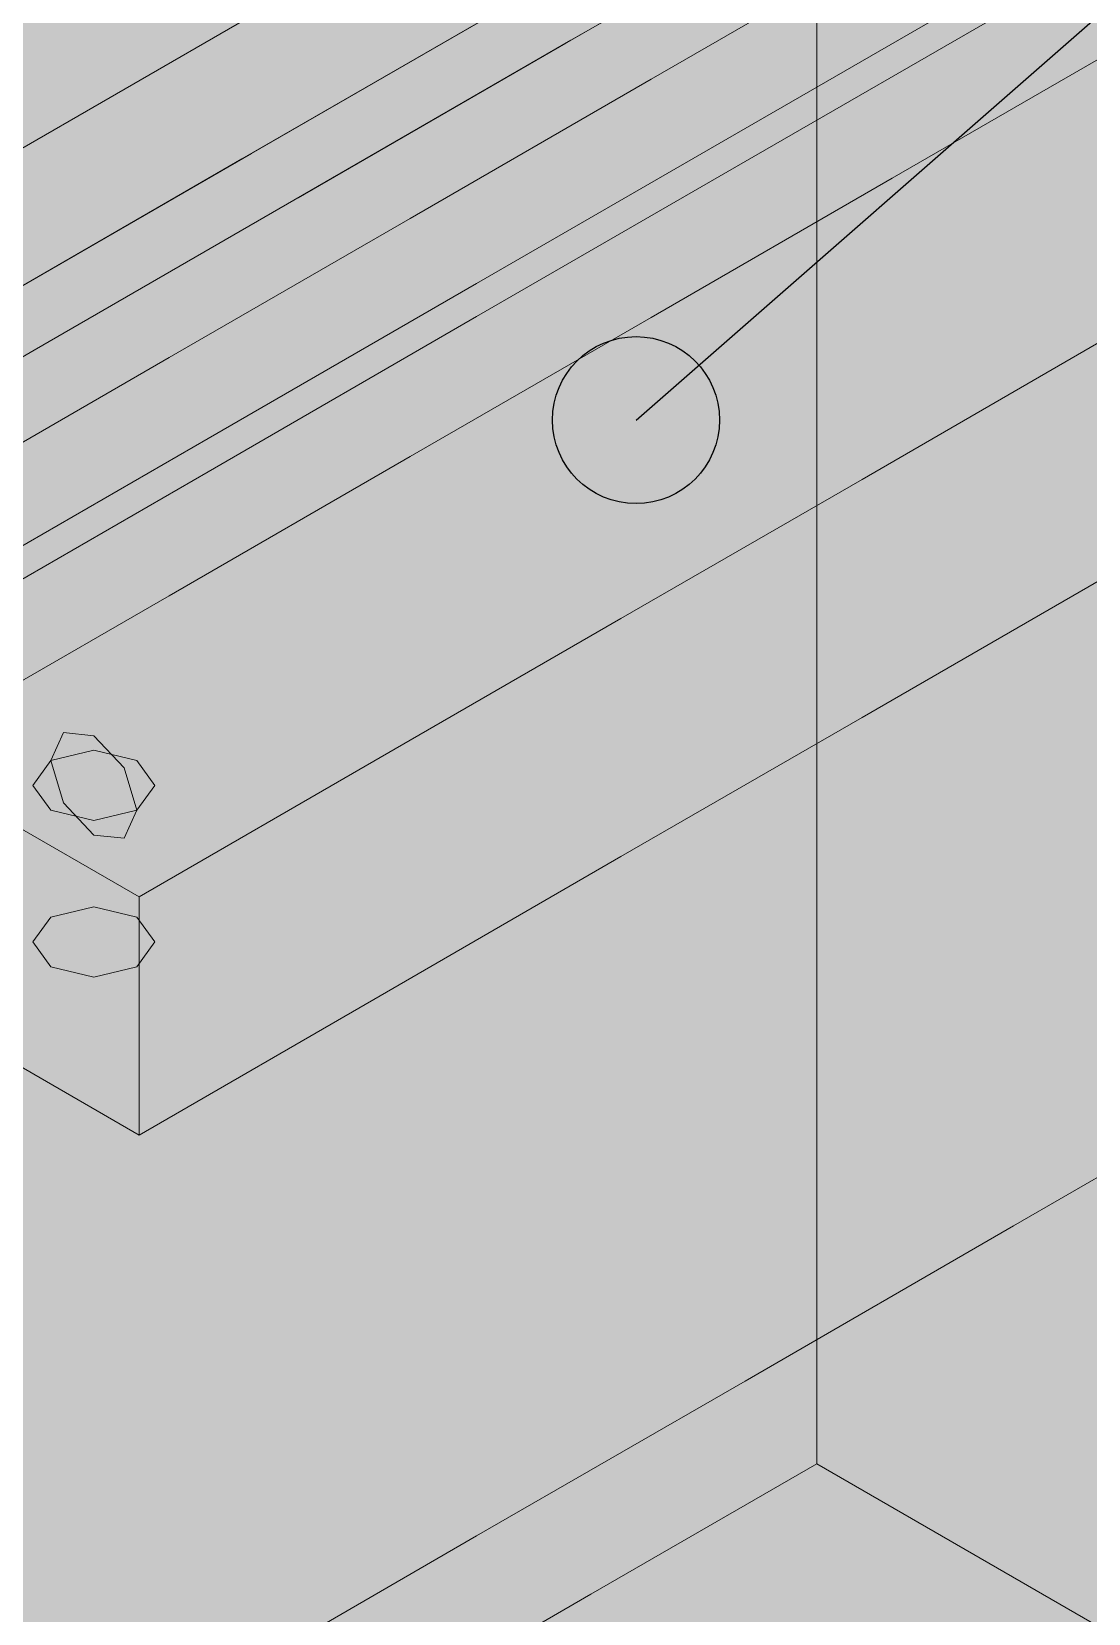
# Model space of a CAD drawing. Header units: metres. Extents: x 349021 to 349543, y 9281040 to 9281959.
# Drawn here: x 349202.9965 to 349203.0978, y 9281044.5807 to 9281044.7322 of the extents above; entities that cross this region are included whole.
import ezdxf

# ---------------------------------------------------------------- set-up
doc = ezdxf.new("R2010")
doc.units = ezdxf.units.M
doc.header["$LTSCALE"] = 0.25
doc.layers.add('ISO-3D', color=7, linetype='CONTINUOUS', lineweight=13)
doc.layers.add('ISO-3D-ARISTAS', color=250, linetype='CONTINUOUS', lineweight=13)
doc.layers.add('LLAMADAS-NUM', color=30, linetype='CONTINUOUS', lineweight=25, true_color=0xc05014)

msp = doc.modelspace()

# ---------------------------------------------------------------- linework, layer by layer
at = {"layer": 'ISO-3D', "true_color": 0x8e8d88}
for points in [[(349203.02849, 9281044.74368), (349203.00684, 9281044.73118), (349203.02849, 9281044.77263), (349203.00684, 9281044.76013)], [(349203.0734, 9281044.74593), (349203.04774, 9281044.73111), (349203.0734, 9281044.77323), (349203.04774, 9281044.75841)], [(349203.02208, 9281044.7436), (349202.99642, 9281044.72878), (349203.02208, 9281044.7709), (349202.99642, 9281044.75608)], [(349203.07179, 9281044.73974), (349203.05014, 9281044.72724), (349203.07179, 9281044.76868), (349203.05014, 9281044.75618)], [(349203.00684, 9281044.73118), (349202.98519, 9281044.71868), (349203.00684, 9281044.76013), (349202.98519, 9281044.74763)], [(349203.01767, 9281044.73375), (349202.99241, 9281044.71917), (349203.01767, 9281044.76042), (349202.99241, 9281044.74583)], [(349203.04774, 9281044.73111), (349203.02208, 9281044.7163), (349203.04774, 9281044.75841), (349203.02208, 9281044.7436)], [(349203.05014, 9281044.72724), (349203.02849, 9281044.71474), (349203.05014, 9281044.75618), (349203.02849, 9281044.74368)], [(349203.11637, 9281044.732), (349203.09065, 9281044.71715), (349203.11637, 9281044.74946), (349203.09065, 9281044.73461)], [(349203.02208, 9281044.7163), (349202.99642, 9281044.70148), (349203.02208, 9281044.7436), (349202.99642, 9281044.72878)], [(349203.02849, 9281044.71474), (349203.00684, 9281044.70224), (349203.02849, 9281044.74368), (349203.00684, 9281044.73118)], [(349203.07179, 9281044.71079), (349203.05014, 9281044.69829), (349203.07179, 9281044.73974), (349203.05014, 9281044.72724)], [(349203.09065, 9281044.71715), (349203.06492, 9281044.7023), (349203.09065, 9281044.73461), (349203.06492, 9281044.71976)], [(349203.00684, 9281044.70224), (349202.98519, 9281044.68974), (349203.00684, 9281044.73118), (349202.98519, 9281044.71868)], [(349203.11637, 9281044.71454), (349203.09065, 9281044.69969), (349203.11637, 9281044.732), (349203.09065, 9281044.71715)], [(349203.05014, 9281044.69829), (349203.02849, 9281044.68579), (349203.05014, 9281044.72724), (349203.02849, 9281044.71474)], [(349203.06492, 9281044.7023), (349203.0392, 9281044.68744), (349203.06492, 9281044.71976), (349203.0392, 9281044.70491)], [(349203.09065, 9281044.69969), (349203.06492, 9281044.68483), (349203.09065, 9281044.71715), (349203.06492, 9281044.7023)], [(349203.02849, 9281044.68579), (349203.00684, 9281044.67329), (349203.02849, 9281044.71474), (349203.00684, 9281044.70224)], [(349203.11637, 9281044.68724), (349203.09065, 9281044.67239), (349203.11637, 9281044.71454), (349203.09065, 9281044.69969)], [(349203.07179, 9281044.68184), (349203.05014, 9281044.66934), (349203.07179, 9281044.71079), (349203.05014, 9281044.69829)], [(349203.0392, 9281044.68744), (349203.01347, 9281044.67259), (349203.0392, 9281044.70491), (349203.01347, 9281044.69005)], [(349203.00684, 9281044.67329), (349202.98519, 9281044.66079), (349203.00684, 9281044.70224), (349202.98519, 9281044.68974)], [(349203.06492, 9281044.68483), (349203.0392, 9281044.66998), (349203.06492, 9281044.7023), (349203.0392, 9281044.68744)], [(349203.09065, 9281044.67239), (349203.06492, 9281044.65753), (349203.09065, 9281044.69969), (349203.06492, 9281044.68483)], [(349203.05014, 9281044.66934), (349203.02849, 9281044.65684), (349203.05014, 9281044.69829), (349203.02849, 9281044.68579)], [(349203.01347, 9281044.67259), (349202.98775, 9281044.65774), (349203.01347, 9281044.69005), (349202.98775, 9281044.6752)], [(349203.0392, 9281044.66998), (349203.01347, 9281044.65513), (349203.0392, 9281044.68744), (349203.01347, 9281044.67259)], [(349203.11637, 9281044.65994), (349203.09065, 9281044.64509), (349203.11637, 9281044.68724), (349203.09065, 9281044.67239)], [(349203.02849, 9281044.65684), (349203.00684, 9281044.64434), (349203.02849, 9281044.68579), (349203.00684, 9281044.67329)], [(349203.06492, 9281044.65753), (349203.0392, 9281044.64268), (349203.06492, 9281044.68483), (349203.0392, 9281044.66998)], [(349203.07179, 9281044.65289), (349203.05014, 9281044.64039), (349203.07179, 9281044.68184), (349203.05014, 9281044.66934)], [(349203.00684, 9281044.64434), (349202.98519, 9281044.63184), (349203.00684, 9281044.67329), (349202.98519, 9281044.66079)], [(349203.01347, 9281044.65513), (349202.98775, 9281044.64028), (349203.01347, 9281044.67259), (349202.98775, 9281044.65774)], [(349203.09065, 9281044.64509), (349203.06492, 9281044.63023), (349203.09065, 9281044.67239), (349203.06492, 9281044.65753)], [(349203.0392, 9281044.64268), (349203.01347, 9281044.62783), (349203.0392, 9281044.66998), (349203.01347, 9281044.65513)], [(349203.05014, 9281044.64039), (349203.02849, 9281044.62789), (349203.05014, 9281044.66934), (349203.02849, 9281044.65684)], [(349203.00684, 9281044.6265), (349202.98519, 9281044.639), (349203.00684, 9281044.64932), (349202.98519, 9281044.66182)], [(349203.11637, 9281044.63264), (349203.09065, 9281044.61779), (349203.11637, 9281044.65994), (349203.09065, 9281044.64509)], [(349203.02849, 9281044.62789), (349203.00684, 9281044.61539), (349203.02849, 9281044.65684), (349203.00684, 9281044.64434)], [(349203.06492, 9281044.63023), (349203.0392, 9281044.61538), (349203.06492, 9281044.65753), (349203.0392, 9281044.64268)], [(349203.01347, 9281044.62783), (349202.98775, 9281044.61298), (349203.01347, 9281044.65513), (349202.98775, 9281044.64028)], [(349203.07179, 9281044.62395), (349203.05014, 9281044.61145), (349203.07179, 9281044.65289), (349203.05014, 9281044.64039)], [(349203.09065, 9281044.61779), (349203.06492, 9281044.60293), (349203.09065, 9281044.64509), (349203.06492, 9281044.63023)], [(349203.00684, 9281044.61539), (349202.98519, 9281044.60289), (349203.00684, 9281044.64434), (349202.98519, 9281044.63184)], [(349203.0392, 9281044.61538), (349203.01347, 9281044.60053), (349203.0392, 9281044.64268), (349203.01347, 9281044.62783)], [(349203.05014, 9281044.61145), (349203.02849, 9281044.59895), (349203.05014, 9281044.64039), (349203.02849, 9281044.62789)], [(349203.06492, 9281044.60293), (349203.0392, 9281044.58808), (349203.06492, 9281044.63023), (349203.0392, 9281044.61538)], [(349203.02849, 9281044.59895), (349203.00684, 9281044.58645), (349203.02849, 9281044.62789), (349203.00684, 9281044.61539)], [(349203.01347, 9281044.60053), (349202.98775, 9281044.58568), (349203.01347, 9281044.62783), (349202.98775, 9281044.61298)], [(349203.07179, 9281044.595), (349203.05014, 9281044.5825), (349203.07179, 9281044.62395), (349203.05014, 9281044.61145)], [(349203.00684, 9281044.58645), (349202.98519, 9281044.57395), (349203.00684, 9281044.61539), (349202.98519, 9281044.60289)], [(349203.0392, 9281044.58808), (349203.01347, 9281044.57323), (349203.0392, 9281044.61538), (349203.01347, 9281044.60053)], [(349203.05014, 9281044.5825), (349203.02849, 9281044.57), (349203.05014, 9281044.61145), (349203.02849, 9281044.59895)], [(349203.01347, 9281044.57323), (349202.98775, 9281044.55838), (349203.01347, 9281044.60053), (349202.98775, 9281044.58568)], [(349203.02849, 9281044.57), (349203.00684, 9281044.5575), (349203.02849, 9281044.59895), (349203.00684, 9281044.58645)], [(349203.00684, 9281044.5575), (349202.98519, 9281044.545), (349203.00684, 9281044.58645), (349202.98519, 9281044.57395)]]:
    msp.add_solid(points, dxfattribs=at)
at = {"layer": 'ISO-3D', "true_color": 0x9e9d98}
for points in [[(349203.01983, 9281044.72812), (349202.99385, 9281044.74312), (349203.01983, 9281044.75625), (349202.99385, 9281044.77125)], [(349203.07179, 9281044.72625), (349203.04581, 9281044.74125), (349203.07179, 9281044.75437), (349203.04581, 9281044.76937)], [(349203.09654, 9281044.72545), (349203.07179, 9281044.73974), (349203.09654, 9281044.7544), (349203.07179, 9281044.76868)], [(349203.12376, 9281044.72437), (349203.09778, 9281044.73937), (349203.12376, 9281044.7525), (349203.09778, 9281044.7675)], [(349203.04581, 9281044.71312), (349203.01983, 9281044.72812), (349203.04581, 9281044.74125), (349203.01983, 9281044.75625)], [(349203.09778, 9281044.71125), (349203.07179, 9281044.72625), (349203.09778, 9281044.73937), (349203.07179, 9281044.75437)], [(349203.12128, 9281044.71117), (349203.09654, 9281044.72545), (349203.12128, 9281044.74011), (349203.09654, 9281044.7544)], [(349203.01983, 9281044.7), (349202.99385, 9281044.715), (349203.01983, 9281044.72812), (349202.99385, 9281044.74312)], [(349203.07179, 9281044.69812), (349203.04581, 9281044.71312), (349203.07179, 9281044.72625), (349203.04581, 9281044.74125)], [(349203.09654, 9281044.6965), (349203.07179, 9281044.71079), (349203.09654, 9281044.72545), (349203.07179, 9281044.73974)], [(349203.12376, 9281044.69625), (349203.09778, 9281044.71125), (349203.12376, 9281044.72437), (349203.09778, 9281044.73937)], [(349203.04581, 9281044.685), (349203.01983, 9281044.7), (349203.04581, 9281044.71312), (349203.01983, 9281044.72812)], [(349203.09778, 9281044.68312), (349203.07179, 9281044.69812), (349203.09778, 9281044.71125), (349203.07179, 9281044.72625)], [(349203.12128, 9281044.68222), (349203.09654, 9281044.6965), (349203.12128, 9281044.71117), (349203.09654, 9281044.72545)], [(349203.01983, 9281044.67187), (349202.99385, 9281044.68687), (349203.01983, 9281044.7), (349202.99385, 9281044.715)], [(349203.07179, 9281044.67), (349203.04581, 9281044.685), (349203.07179, 9281044.69812), (349203.04581, 9281044.71312)], [(349203.12376, 9281044.66812), (349203.09778, 9281044.68312), (349203.12376, 9281044.69625), (349203.09778, 9281044.71125)], [(349203.09654, 9281044.66756), (349203.07179, 9281044.68184), (349203.09654, 9281044.6965), (349203.07179, 9281044.71079)], [(349203.04581, 9281044.65687), (349203.01983, 9281044.67187), (349203.04581, 9281044.685), (349203.01983, 9281044.7)], [(349203.09778, 9281044.655), (349203.07179, 9281044.67), (349203.09778, 9281044.68312), (349203.07179, 9281044.69812)], [(349203.12128, 9281044.65327), (349203.09654, 9281044.66756), (349203.12128, 9281044.68222), (349203.09654, 9281044.6965)], [(349203.01983, 9281044.64375), (349202.99385, 9281044.65875), (349203.01983, 9281044.67187), (349202.99385, 9281044.68687)], [(349203.07179, 9281044.64187), (349203.04581, 9281044.65687), (349203.07179, 9281044.67), (349203.04581, 9281044.685)], [(349203.12376, 9281044.64), (349203.09778, 9281044.655), (349203.12376, 9281044.66812), (349203.09778, 9281044.68312)], [(349203.09654, 9281044.63861), (349203.07179, 9281044.65289), (349203.09654, 9281044.66756), (349203.07179, 9281044.68184)], [(349203.04581, 9281044.62875), (349203.01983, 9281044.64375), (349203.04581, 9281044.65687), (349203.01983, 9281044.67187)], [(349203.09778, 9281044.62687), (349203.07179, 9281044.64187), (349203.09778, 9281044.655), (349203.07179, 9281044.67)], [(349203.12128, 9281044.62432), (349203.09654, 9281044.63861), (349203.12128, 9281044.65327), (349203.09654, 9281044.66756)], [(349203.01983, 9281044.61562), (349202.99385, 9281044.63062), (349203.01983, 9281044.64375), (349202.99385, 9281044.65875)], [(349203.07179, 9281044.61375), (349203.04581, 9281044.62875), (349203.07179, 9281044.64187), (349203.04581, 9281044.65687)], [(349203.12376, 9281044.61187), (349203.09778, 9281044.62687), (349203.12376, 9281044.64), (349203.09778, 9281044.655)], [(349203.09654, 9281044.60966), (349203.07179, 9281044.62395), (349203.09654, 9281044.63861), (349203.07179, 9281044.65289)], [(349203.04581, 9281044.60062), (349203.01983, 9281044.61562), (349203.04581, 9281044.62875), (349203.01983, 9281044.64375)], [(349203.09778, 9281044.59875), (349203.07179, 9281044.61375), (349203.09778, 9281044.62687), (349203.07179, 9281044.64187)], [(349203.12128, 9281044.59538), (349203.09654, 9281044.60966), (349203.12128, 9281044.62432), (349203.09654, 9281044.63861)], [(349203.01983, 9281044.5875), (349202.99385, 9281044.6025), (349203.01983, 9281044.61562), (349202.99385, 9281044.63062)], [(349203.07179, 9281044.58562), (349203.04581, 9281044.60062), (349203.07179, 9281044.61375), (349203.04581, 9281044.62875)], [(349203.12376, 9281044.58375), (349203.09778, 9281044.59875), (349203.12376, 9281044.61187), (349203.09778, 9281044.62687)], [(349203.09654, 9281044.58071), (349203.07179, 9281044.595), (349203.09654, 9281044.60966), (349203.07179, 9281044.62395)], [(349203.04581, 9281044.5725), (349203.01983, 9281044.5875), (349203.04581, 9281044.60062), (349203.01983, 9281044.61562)], [(349203.09778, 9281044.57062), (349203.07179, 9281044.58562), (349203.09778, 9281044.59875), (349203.07179, 9281044.61375)], [(349203.12128, 9281044.56643), (349203.09654, 9281044.58071), (349203.12128, 9281044.59538), (349203.09654, 9281044.60966)], [(349203.01983, 9281044.55937), (349202.99385, 9281044.57437), (349203.01983, 9281044.5875), (349202.99385, 9281044.6025)], [(349203.07179, 9281044.5575), (349203.04581, 9281044.5725), (349203.07179, 9281044.58562), (349203.04581, 9281044.60062)], [(349203.12376, 9281044.55562), (349203.09778, 9281044.57062), (349203.12376, 9281044.58375), (349203.09778, 9281044.59875)], [(349203.04581, 9281044.54437), (349203.01983, 9281044.55937), (349203.04581, 9281044.5725), (349203.01983, 9281044.5875)], [(349203.09778, 9281044.5425), (349203.07179, 9281044.5575), (349203.09778, 9281044.57062), (349203.07179, 9281044.58562)]]:
    msp.add_solid(points, dxfattribs=at)
at = {"layer": 'ISO-3D', "true_color": 0x7f7e7a}
for points in [[(349203.01671, 9281044.74097), (349202.99135, 9281044.72633), (349203.01671, 9281044.76192), (349202.99135, 9281044.74728)], [(349203.04208, 9281044.73467), (349203.01671, 9281044.72002), (349203.04208, 9281044.75562), (349203.01671, 9281044.74097)], [(349203.10211, 9281044.7315), (349203.07901, 9281044.71817), (349203.10211, 9281044.75432), (349203.07901, 9281044.74099)], [(349203.01671, 9281044.72002), (349202.99135, 9281044.70538), (349203.01671, 9281044.74097), (349202.99135, 9281044.72633)], [(349203.07901, 9281044.71817), (349203.05592, 9281044.70483), (349203.07901, 9281044.74099), (349203.05592, 9281044.72766)], [(349203.05592, 9281044.70483), (349203.03282, 9281044.6915), (349203.05592, 9281044.72766), (349203.03282, 9281044.71432)], [(349203.03282, 9281044.6915), (349203.00973, 9281044.67817), (349203.03282, 9281044.71432), (349203.00973, 9281044.70099)], [(349203.09922, 9281044.67983), (349203.07613, 9281044.6665), (349203.09922, 9281044.70266), (349203.07613, 9281044.68932)], [(349203.00973, 9281044.67817), (349202.98664, 9281044.66483), (349203.00973, 9281044.70099), (349202.98664, 9281044.68766)], [(349203.07613, 9281044.6665), (349203.05303, 9281044.65317), (349203.07613, 9281044.68932), (349203.05303, 9281044.67599)], [(349203.05303, 9281044.65317), (349203.02994, 9281044.63983), (349203.05303, 9281044.67599), (349203.02994, 9281044.66266)], [(349203.02994, 9281044.63983), (349203.00684, 9281044.6265), (349203.02994, 9281044.66266), (349203.00684, 9281044.64932)]]:
    msp.add_solid(points, dxfattribs=at)
at = {"layer": 'ISO-3D', "true_color": 0x9e9c96}
for points in [[(349203.03128, 9281044.74188), (349203.00819, 9281044.72855), (349203.00664, 9281044.75611), (349202.98355, 9281044.74277)], [(349203.07901, 9281044.74099), (349203.05592, 9281044.72766), (349203.05437, 9281044.75522), (349203.03128, 9281044.74188)], [(349203.1421, 9281044.73779), (349203.11637, 9281044.72293), (349203.11637, 9281044.75264), (349203.09065, 9281044.73779)], [(349203.00819, 9281044.72855), (349202.98509, 9281044.71522), (349202.98355, 9281044.74277), (349202.96045, 9281044.72944)], [(349203.05592, 9281044.72766), (349203.03282, 9281044.71432), (349203.03128, 9281044.74188), (349203.00819, 9281044.72855)], [(349203.11637, 9281044.72293), (349203.09065, 9281044.70808), (349203.09065, 9281044.73779), (349203.06492, 9281044.72293)], [(349203.12376, 9281044.719), (349203.10066, 9281044.70567), (349203.10211, 9281044.7315), (349203.07901, 9281044.71817)], [(349203.03282, 9281044.71432), (349203.00973, 9281044.70099), (349203.00819, 9281044.72855), (349202.98509, 9281044.71522)], [(349203.09065, 9281044.70808), (349203.06492, 9281044.69323), (349203.06492, 9281044.72293), (349203.0392, 9281044.70808)], [(349203.1421, 9281044.70808), (349203.11637, 9281044.69323), (349203.11637, 9281044.72293), (349203.09065, 9281044.70808)], [(349203.10066, 9281044.70567), (349203.07757, 9281044.69233), (349203.07901, 9281044.71817), (349203.05592, 9281044.70483)], [(349203.00973, 9281044.70099), (349202.98664, 9281044.68766), (349202.98509, 9281044.71522), (349202.962, 9281044.70188)], [(349203.06492, 9281044.69323), (349203.0392, 9281044.67838), (349203.0392, 9281044.70808), (349203.01347, 9281044.69323)], [(349203.11637, 9281044.69323), (349203.09065, 9281044.67838), (349203.09065, 9281044.70808), (349203.06492, 9281044.69323)], [(349203.12231, 9281044.69317), (349203.09922, 9281044.67983), (349203.10066, 9281044.70567), (349203.07757, 9281044.69233)], [(349203.07757, 9281044.69233), (349203.05447, 9281044.679), (349203.05592, 9281044.70483), (349203.03282, 9281044.6915)], [(349203.12334, 9281044.68873), (349203.10025, 9281044.6754), (349203.09922, 9281044.70266), (349203.07613, 9281044.68932)], [(349203.0392, 9281044.67838), (349203.01347, 9281044.66352), (349203.01347, 9281044.69323), (349202.98775, 9281044.67838)], [(349203.09065, 9281044.67838), (349203.06492, 9281044.66352), (349203.06492, 9281044.69323), (349203.0392, 9281044.67838)], [(349203.1421, 9281044.67838), (349203.11637, 9281044.66352), (349203.11637, 9281044.69323), (349203.09065, 9281044.67838)], [(349203.09922, 9281044.67983), (349203.07613, 9281044.6665), (349203.07757, 9281044.69233), (349203.05447, 9281044.679)], [(349203.05447, 9281044.679), (349203.03138, 9281044.66567), (349203.03282, 9281044.6915), (349203.00973, 9281044.67817)], [(349203.10025, 9281044.6754), (349203.07716, 9281044.66206), (349203.07613, 9281044.68932), (349203.05303, 9281044.67599)], [(349203.01347, 9281044.66352), (349202.98775, 9281044.64867), (349202.98775, 9281044.67838), (349202.96202, 9281044.66352)], [(349203.03138, 9281044.66567), (349203.00829, 9281044.65233), (349203.00973, 9281044.67817), (349202.98664, 9281044.66483)], [(349203.06492, 9281044.66352), (349203.0392, 9281044.64867), (349203.0392, 9281044.67838), (349203.01347, 9281044.66352)], [(349203.07613, 9281044.6665), (349203.05303, 9281044.65317), (349203.05447, 9281044.679), (349203.03138, 9281044.66567)], [(349203.11637, 9281044.66352), (349203.09065, 9281044.64867), (349203.09065, 9281044.67838), (349203.06492, 9281044.66352)], [(349203.07716, 9281044.66206), (349203.05406, 9281044.64873), (349203.05303, 9281044.67599), (349203.02994, 9281044.66266)], [(349203.12438, 9281044.66147), (349203.10128, 9281044.64813), (349203.10025, 9281044.6754), (349203.07716, 9281044.66206)], [(349203.00829, 9281044.65233), (349202.98519, 9281044.639), (349202.98664, 9281044.66483), (349202.96354, 9281044.6515)], [(349203.05303, 9281044.65317), (349203.02994, 9281044.63983), (349203.03138, 9281044.66567), (349203.00829, 9281044.65233)], [(349203.0392, 9281044.64867), (349203.01347, 9281044.63382), (349203.01347, 9281044.66352), (349202.98775, 9281044.64867)], [(349203.09065, 9281044.64867), (349203.06492, 9281044.63382), (349203.06492, 9281044.66352), (349203.0392, 9281044.64867)], [(349203.1421, 9281044.64867), (349203.11637, 9281044.63382), (349203.11637, 9281044.66352), (349203.09065, 9281044.64867)], [(349203.00684, 9281044.64932), (349202.98282, 9281044.63546), (349202.98519, 9281044.66182), (349202.96117, 9281044.64796)], [(349203.05406, 9281044.64873), (349203.03097, 9281044.6354), (349203.02994, 9281044.66266), (349203.00684, 9281044.64932)], [(349203.10128, 9281044.64813), (349203.07819, 9281044.6348), (349203.07716, 9281044.66206), (349203.05406, 9281044.64873)], [(349203.02994, 9281044.63983), (349203.00684, 9281044.6265), (349203.00829, 9281044.65233), (349202.98519, 9281044.639)], [(349203.03097, 9281044.6354), (349203.00695, 9281044.62153), (349203.00684, 9281044.64932), (349202.98282, 9281044.63546)], [(349203.01347, 9281044.63382), (349202.98775, 9281044.61897), (349202.98775, 9281044.64867), (349202.96202, 9281044.63382)], [(349203.06492, 9281044.63382), (349203.0392, 9281044.61897), (349203.0392, 9281044.64867), (349203.01347, 9281044.63382)], [(349203.07819, 9281044.6348), (349203.05509, 9281044.62147), (349203.05406, 9281044.64873), (349203.03097, 9281044.6354)], [(349203.11637, 9281044.63382), (349203.09065, 9281044.61897), (349203.09065, 9281044.64867), (349203.06492, 9281044.63382)], [(349203.12541, 9281044.63421), (349203.10231, 9281044.62087), (349203.10128, 9281044.64813), (349203.07819, 9281044.6348)], [(349203.00695, 9281044.62153), (349202.98293, 9281044.60766), (349202.98282, 9281044.63546), (349202.9588, 9281044.62159)], [(349203.05509, 9281044.62147), (349203.03107, 9281044.6076), (349203.03097, 9281044.6354), (349203.00695, 9281044.62153)], [(349203.10231, 9281044.62087), (349203.07922, 9281044.60754), (349203.07819, 9281044.6348), (349203.05509, 9281044.62147)], [(349203.0392, 9281044.61897), (349203.01347, 9281044.60411), (349203.01347, 9281044.63382), (349202.98775, 9281044.61897)], [(349203.09065, 9281044.61897), (349203.06492, 9281044.60411), (349203.06492, 9281044.63382), (349203.0392, 9281044.61897)], [(349203.1421, 9281044.61897), (349203.11637, 9281044.60411), (349203.11637, 9281044.63382), (349203.09065, 9281044.61897)], [(349203.03107, 9281044.6076), (349203.00705, 9281044.59373), (349203.00695, 9281044.62153), (349202.98293, 9281044.60766)], [(349203.07922, 9281044.60754), (349203.0552, 9281044.59367), (349203.05509, 9281044.62147), (349203.03107, 9281044.6076)], [(349203.12644, 9281044.60694), (349203.10334, 9281044.59361), (349203.10231, 9281044.62087), (349203.07922, 9281044.60754)], [(349203.01347, 9281044.60411), (349202.98775, 9281044.58926), (349202.98775, 9281044.61897), (349202.96202, 9281044.60411)], [(349203.06492, 9281044.60411), (349203.0392, 9281044.58926), (349203.0392, 9281044.61897), (349203.01347, 9281044.60411)], [(349203.11637, 9281044.60411), (349203.09065, 9281044.58926), (349203.09065, 9281044.61897), (349203.06492, 9281044.60411)], [(349203.00705, 9281044.59373), (349202.98303, 9281044.57986), (349202.98293, 9281044.60766), (349202.9589, 9281044.59379)], [(349203.0552, 9281044.59367), (349203.03118, 9281044.5798), (349203.03107, 9281044.6076), (349203.00705, 9281044.59373)], [(349203.10334, 9281044.59361), (349203.07932, 9281044.57974), (349203.07922, 9281044.60754), (349203.0552, 9281044.59367)], [(349203.0392, 9281044.58926), (349203.01347, 9281044.57441), (349203.01347, 9281044.60411), (349202.98775, 9281044.58926)], [(349203.09065, 9281044.58926), (349203.06492, 9281044.57441), (349203.06492, 9281044.60411), (349203.0392, 9281044.58926)], [(349203.1421, 9281044.58926), (349203.11637, 9281044.57441), (349203.11637, 9281044.60411), (349203.09065, 9281044.58926)], [(349203.03118, 9281044.5798), (349203.00715, 9281044.56593), (349203.00705, 9281044.59373), (349202.98303, 9281044.57986)], [(349203.07932, 9281044.57974), (349203.0553, 9281044.56587), (349203.0552, 9281044.59367), (349203.03118, 9281044.5798)], [(349203.12747, 9281044.57968), (349203.10345, 9281044.56581), (349203.10334, 9281044.59361), (349203.07932, 9281044.57974)], [(349203.01347, 9281044.57441), (349202.98775, 9281044.55956), (349202.98775, 9281044.58926), (349202.96202, 9281044.57441)], [(349203.06492, 9281044.57441), (349203.0392, 9281044.55956), (349203.0392, 9281044.58926), (349203.01347, 9281044.57441)], [(349203.11637, 9281044.57441), (349203.09065, 9281044.55956), (349203.09065, 9281044.58926), (349203.06492, 9281044.57441)]]:
    msp.add_solid(points, dxfattribs=at)
at = {"layer": 'ISO-3D', "true_color": 0xb0aea8}
for points in [[(349203.09787, 9281044.73244), (349203.07215, 9281044.71758), (349203.07395, 9281044.74625), (349203.04823, 9281044.73139)], [(349203.07215, 9281044.71758), (349203.04642, 9281044.70273), (349203.04823, 9281044.73139), (349203.0225, 9281044.71654)], [(349203.12179, 9281044.71863), (349203.09607, 9281044.70377), (349203.09787, 9281044.73244), (349203.07215, 9281044.71758)], [(349203.09607, 9281044.70377), (349203.07034, 9281044.68892), (349203.07215, 9281044.71758), (349203.04642, 9281044.70273)], [(349203.14571, 9281044.70482), (349203.11999, 9281044.68996), (349203.12179, 9281044.71863), (349203.09607, 9281044.70377)], [(349203.04642, 9281044.70273), (349203.0207, 9281044.68788), (349203.0225, 9281044.71654), (349202.99678, 9281044.70169)], [(349203.11999, 9281044.68996), (349203.09426, 9281044.67511), (349203.09607, 9281044.70377), (349203.07034, 9281044.68892)], [(349203.07034, 9281044.68892), (349203.04462, 9281044.67407), (349203.04642, 9281044.70273), (349203.0207, 9281044.68788)], [(349203.0207, 9281044.68788), (349202.99497, 9281044.67303), (349202.99678, 9281044.70169), (349202.97105, 9281044.68684)], [(349203.09426, 9281044.67511), (349203.06854, 9281044.66026), (349203.07034, 9281044.68892), (349203.04462, 9281044.67407)], [(349203.14391, 9281044.67615), (349203.11818, 9281044.6613), (349203.11999, 9281044.68996), (349203.09426, 9281044.67511)], [(349203.04462, 9281044.67407), (349203.01889, 9281044.65922), (349203.0207, 9281044.68788), (349202.99497, 9281044.67303)], [(349203.11818, 9281044.6613), (349203.09245, 9281044.64645), (349203.09426, 9281044.67511), (349203.06854, 9281044.66026)], [(349203.06854, 9281044.66026), (349203.04281, 9281044.64541), (349203.04462, 9281044.67407), (349203.01889, 9281044.65922)], [(349203.01889, 9281044.65922), (349202.99317, 9281044.64436), (349202.99497, 9281044.67303), (349202.96925, 9281044.65817)], [(349203.1421, 9281044.64749), (349203.11637, 9281044.63264), (349203.11818, 9281044.6613), (349203.09245, 9281044.64645)], [(349203.09245, 9281044.64645), (349203.06673, 9281044.6316), (349203.06854, 9281044.66026), (349203.04281, 9281044.64541)], [(349203.04281, 9281044.64541), (349203.01709, 9281044.63055), (349203.01889, 9281044.65922), (349202.99317, 9281044.64436)], [(349203.11637, 9281044.63264), (349203.09065, 9281044.61779), (349203.09245, 9281044.64645), (349203.06673, 9281044.6316)], [(349203.06673, 9281044.6316), (349203.041, 9281044.61674), (349203.04281, 9281044.64541), (349203.01709, 9281044.63055)], [(349203.01709, 9281044.63055), (349202.99136, 9281044.6157), (349202.99317, 9281044.64436), (349202.96744, 9281044.62951)], [(349203.09065, 9281044.61779), (349203.06492, 9281044.60293), (349203.06673, 9281044.6316), (349203.041, 9281044.61674)], [(349203.041, 9281044.61674), (349203.01528, 9281044.60189), (349203.01709, 9281044.63055), (349202.99136, 9281044.6157)], [(349203.06492, 9281044.60293), (349203.0392, 9281044.58808), (349203.041, 9281044.61674), (349203.01528, 9281044.60189)], [(349203.01528, 9281044.60189), (349202.98955, 9281044.58704), (349202.99136, 9281044.6157), (349202.96564, 9281044.60085)], [(349203.0392, 9281044.58808), (349203.01347, 9281044.57323), (349203.01528, 9281044.60189), (349202.98955, 9281044.58704)], [(349203.09778, 9281044.58), (349203.07613, 9281044.5675), (349203.07179, 9281044.595), (349203.05014, 9281044.5825)], [(349203.01347, 9281044.57323), (349202.98775, 9281044.55838), (349202.98955, 9281044.58704), (349202.96383, 9281044.57219)], [(349203.07613, 9281044.5675), (349203.05447, 9281044.555), (349203.05014, 9281044.5825), (349203.02849, 9281044.57)]]:
    msp.add_solid(points, dxfattribs=at)
at = {"layer": 'ISO-3D', "true_color": 0x2b2e35}
for points in [[(349203.04334, 9281044.7354), (349203.01761, 9281044.72054), (349203.03193, 9281044.74198), (349203.0062, 9281044.72713)], [(349203.01761, 9281044.72054), (349202.99189, 9281044.70569), (349203.0062, 9281044.72713), (349202.98048, 9281044.71228)]]:
    msp.add_solid(points, dxfattribs=at)
at = {"layer": 'ISO-3D', "true_color": 0x22252b}
for points in [[(349203.09065, 9281044.73461), (349203.06492, 9281044.71976), (349203.09065, 9281044.73779), (349203.06492, 9281044.72293)], [(349203.06492, 9281044.71976), (349203.0392, 9281044.70491), (349203.06492, 9281044.72293), (349203.0392, 9281044.70808)], [(349203.0392, 9281044.70491), (349203.01347, 9281044.69005), (349203.0392, 9281044.70808), (349203.01347, 9281044.69323)], [(349203.01347, 9281044.69005), (349202.98775, 9281044.6752), (349203.01347, 9281044.69323), (349202.98775, 9281044.67838)]]:
    msp.add_solid(points, dxfattribs=at)
at = {"layer": 'ISO-3D', "true_color": 0x4b4946}
for points in [[(349203.10231, 9281044.72238), (349203.10352, 9281044.72505), (349203.06767, 9281044.70238), (349203.06888, 9281044.70505)], [(349203.11056, 9281044.71762), (349203.10935, 9281044.71495), (349203.07592, 9281044.69762), (349203.07471, 9281044.69495)], [(349203.06767, 9281044.70238), (349203.06888, 9281044.70505), (349203.03303, 9281044.68238), (349203.03424, 9281044.68505)], [(349203.07592, 9281044.69762), (349203.07471, 9281044.69495), (349203.04128, 9281044.67762), (349203.04007, 9281044.67495)], [(349203.03303, 9281044.68238), (349203.03424, 9281044.68505), (349202.99839, 9281044.66238), (349202.9996, 9281044.66505)], [(349203.04128, 9281044.67762), (349203.04007, 9281044.67495), (349203.00664, 9281044.65762), (349203.00543, 9281044.65495)]]:
    msp.add_solid(points, dxfattribs=at)
at = {"layer": 'ISO-3D', "true_color": 0x686560}
for points in [[(349203.10352, 9281044.72505), (349203.10644, 9281044.72476), (349203.06888, 9281044.70505), (349203.07179, 9281044.70476)], [(349203.10935, 9281044.71495), (349203.10644, 9281044.71524), (349203.07471, 9281044.69495), (349203.07179, 9281044.69524)], [(349203.06888, 9281044.70505), (349203.07179, 9281044.70476), (349203.03424, 9281044.68505), (349203.03715, 9281044.68476)], [(349203.07471, 9281044.69495), (349203.07179, 9281044.69524), (349203.04007, 9281044.67495), (349203.03715, 9281044.67524)], [(349203.03424, 9281044.68505), (349203.03715, 9281044.68476), (349202.9996, 9281044.66505), (349203.00251, 9281044.66476)], [(349203.04007, 9281044.67495), (349203.03715, 9281044.67524), (349203.00543, 9281044.65495), (349203.00251, 9281044.65524)]]:
    msp.add_solid(points, dxfattribs=at)
at = {"layer": 'ISO-3D', "true_color": 0x77736d}
for points in [[(349203.10644, 9281044.72476), (349203.10935, 9281044.72168), (349203.07179, 9281044.70476), (349203.07471, 9281044.70168)], [(349203.10644, 9281044.71524), (349203.10352, 9281044.71832), (349203.07179, 9281044.69524), (349203.06888, 9281044.69832)], [(349203.07179, 9281044.70476), (349203.07471, 9281044.70168), (349203.03715, 9281044.68476), (349203.04007, 9281044.68168)], [(349203.07179, 9281044.69524), (349203.06888, 9281044.69832), (349203.03715, 9281044.67524), (349203.03424, 9281044.67832)], [(349203.03715, 9281044.68476), (349203.04007, 9281044.68168), (349203.00251, 9281044.66476), (349203.00543, 9281044.66168)], [(349203.03715, 9281044.67524), (349203.03424, 9281044.67832), (349203.00251, 9281044.65524), (349202.9996, 9281044.65832)]]:
    msp.add_solid(points, dxfattribs=at)
at = {"layer": 'ISO-3D', "true_color": 0x6b6762}
for points in [[(349203.10352, 9281044.71832), (349203.10231, 9281044.72238), (349203.06888, 9281044.69832), (349203.06767, 9281044.70238)], [(349203.10935, 9281044.72168), (349203.11056, 9281044.71762), (349203.07471, 9281044.70168), (349203.07592, 9281044.69762)], [(349203.06888, 9281044.69832), (349203.06767, 9281044.70238), (349203.03424, 9281044.67832), (349203.03303, 9281044.68238)], [(349203.07471, 9281044.70168), (349203.07592, 9281044.69762), (349203.04007, 9281044.68168), (349203.04128, 9281044.67762)], [(349203.03424, 9281044.67832), (349203.03303, 9281044.68238), (349202.9996, 9281044.65832), (349202.99839, 9281044.66238)], [(349203.04007, 9281044.68168), (349203.04128, 9281044.67762), (349203.00543, 9281044.66168), (349203.00664, 9281044.65762)]]:
    msp.add_solid(points, dxfattribs=at)
at = {"layer": 'ISO-3D', "true_color": 0x67645f}
for points in [[(349203.00251, 9281044.66), (349202.99839, 9281044.66238), (349202.9996, 9281044.66505)], [(349203.00251, 9281044.66), (349202.9996, 9281044.66505), (349203.00251, 9281044.66476)], [(349203.00251, 9281044.66), (349203.00251, 9281044.66476), (349203.00543, 9281044.66168)], [(349203.00251, 9281044.66), (349202.9996, 9281044.65832), (349202.99839, 9281044.66238)], [(349203.00251, 9281044.66), (349203.00543, 9281044.66168), (349203.00664, 9281044.65762)], [(349203.00251, 9281044.66), (349203.00251, 9281044.65524), (349202.9996, 9281044.65832)], [(349203.00251, 9281044.66), (349203.00543, 9281044.65495), (349203.00251, 9281044.65524)], [(349203.00251, 9281044.66), (349203.00664, 9281044.65762), (349203.00543, 9281044.65495)]]:
    msp.add_solid(points, dxfattribs=at)
at = {"layer": 'ISO-3D', "true_color": 0x66635e}
for points in [[(349203.00251, 9281044.66337), (349202.99839, 9281044.66238), (349203.00251, 9281044.64837), (349202.99839, 9281044.64738)], [(349203.00251, 9281044.65663), (349203.00664, 9281044.65762), (349203.00251, 9281044.64163), (349203.00664, 9281044.64262)]]:
    msp.add_solid(points, dxfattribs=at)
at = {"layer": 'ISO-3D', "true_color": 0x736f6a}
for points in [[(349203.00251, 9281044.66), (349203.00251, 9281044.66337), (349202.99839, 9281044.66238)], [(349203.00251, 9281044.66), (349203.00664, 9281044.66238), (349203.00251, 9281044.66337)], [(349203.00251, 9281044.66), (349202.99839, 9281044.66238), (349202.99668, 9281044.66)], [(349203.00251, 9281044.66), (349203.00835, 9281044.66), (349203.00664, 9281044.66238)], [(349203.00251, 9281044.66), (349202.99668, 9281044.66), (349202.99839, 9281044.65762)], [(349203.00251, 9281044.66), (349202.99839, 9281044.65762), (349203.00251, 9281044.65663)], [(349203.00251, 9281044.66), (349203.00664, 9281044.65762), (349203.00835, 9281044.66)], [(349203.00251, 9281044.66), (349203.00251, 9281044.65663), (349203.00664, 9281044.65762)], [(349203.00251, 9281044.645), (349203.00251, 9281044.64837), (349202.99839, 9281044.64738)], [(349203.00251, 9281044.645), (349203.00664, 9281044.64738), (349203.00251, 9281044.64837)], [(349203.00251, 9281044.645), (349202.99839, 9281044.64738), (349202.99668, 9281044.645)], [(349203.00251, 9281044.645), (349203.00835, 9281044.645), (349203.00664, 9281044.64738)], [(349203.00251, 9281044.645), (349202.99668, 9281044.645), (349202.99839, 9281044.64262)], [(349203.00251, 9281044.645), (349202.99839, 9281044.64262), (349203.00251, 9281044.64163)], [(349203.00251, 9281044.645), (349203.00664, 9281044.64262), (349203.00835, 9281044.645)], [(349203.00251, 9281044.645), (349203.00251, 9281044.64163), (349203.00664, 9281044.64262)]]:
    msp.add_solid(points, dxfattribs=at)
at = {"layer": 'ISO-3D', "true_color": 0x6c6964}
for points in [[(349203.00664, 9281044.66238), (349203.00251, 9281044.66337), (349203.00664, 9281044.64738), (349203.00251, 9281044.64837)], [(349202.99839, 9281044.65762), (349203.00251, 9281044.65663), (349202.99839, 9281044.64262), (349203.00251, 9281044.64163)]]:
    msp.add_solid(points, dxfattribs=at)
at = {"layer": 'ISO-3D', "true_color": 0x504d4a}
for points in [[(349202.99839, 9281044.66238), (349202.99668, 9281044.66), (349202.99839, 9281044.64738), (349202.99668, 9281044.645)], [(349203.00664, 9281044.65762), (349203.00835, 9281044.66), (349203.00664, 9281044.64262), (349203.00835, 9281044.645)]]:
    msp.add_solid(points, dxfattribs=at)
at = {"layer": 'ISO-3D', "true_color": 0x5e5b56}
for points in [[(349203.00835, 9281044.66), (349203.00664, 9281044.66238), (349203.00835, 9281044.645), (349203.00664, 9281044.64738)], [(349202.99668, 9281044.66), (349202.99839, 9281044.65762), (349202.99668, 9281044.645), (349202.99839, 9281044.64262)]]:
    msp.add_solid(points, dxfattribs=at)
at = {"layer": 'ISO-3D-ARISTAS', "color": 250}
for p, q in [((349203.04823, 9281044.73139), (349203.07395, 9281044.74625)), ((349203.0734, 9281044.74593), (349203.04774, 9281044.73111)), ((349203.0062, 9281044.72713), (349203.03193, 9281044.74198)), ((349203.07901, 9281044.74099), (349203.05592, 9281044.72766)), ((349203.05592, 9281044.72766), (349203.07901, 9281044.74099)), ((349203.07179, 9281044.73974), (349203.07179, 9281044.71079)), ((349203.07179, 9281044.71079), (349203.07179, 9281044.73974)), ((349203.06492, 9281044.72293), (349203.09065, 9281044.73779)), ((349203.06492, 9281044.72293), (349203.09065, 9281044.73779)), ((349203.04208, 9281044.73467), (349203.01671, 9281044.72002)), ((349203.04334, 9281044.7354), (349203.01761, 9281044.72054)), ((349203.06492, 9281044.71976), (349203.09065, 9281044.73461)), ((349203.09065, 9281044.73461), (349203.06492, 9281044.71976)), ((349203.01767, 9281044.73375), (349202.99241, 9281044.71917)), ((349203.04774, 9281044.73111), (349203.02208, 9281044.7163)), ((349203.0225, 9281044.71654), (349203.04823, 9281044.73139)), ((349203.10211, 9281044.7315), (349203.07901, 9281044.71817)), ((349203.07901, 9281044.71817), (349203.10211, 9281044.7315)), ((349202.98048, 9281044.71228), (349203.0062, 9281044.72713)), ((349203.05592, 9281044.72766), (349203.03282, 9281044.71432)), ((349203.03282, 9281044.71432), (349203.05592, 9281044.72766)), ((349203.0392, 9281044.70808), (349203.06492, 9281044.72293)), ((349203.0392, 9281044.70808), (349203.06492, 9281044.72293)), ((349203.01761, 9281044.72054), (349202.99189, 9281044.70569)), ((349203.01671, 9281044.72002), (349202.99135, 9281044.70538)), ((349203.0392, 9281044.70491), (349203.06492, 9281044.71976)), ((349203.06492, 9281044.71976), (349203.0392, 9281044.70491)), ((349203.07901, 9281044.71817), (349203.05592, 9281044.70483)), ((349203.05592, 9281044.70483), (349203.07901, 9281044.71817)), ((349203.02208, 9281044.7163), (349202.99642, 9281044.70148)), ((349202.99678, 9281044.70169), (349203.0225, 9281044.71654)), ((349203.03282, 9281044.71432), (349203.00973, 9281044.70099)), ((349203.00973, 9281044.70099), (349203.03282, 9281044.71432)), ((349203.07179, 9281044.71079), (349203.07179, 9281044.68184)), ((349203.07179, 9281044.68184), (349203.07179, 9281044.71079)), ((349203.01347, 9281044.69323), (349203.0392, 9281044.70808)), ((349203.01347, 9281044.69323), (349203.0392, 9281044.70808)), ((349203.01347, 9281044.69005), (349203.0392, 9281044.70491)), ((349203.0392, 9281044.70491), (349203.01347, 9281044.69005)), ((349203.05592, 9281044.70483), (349203.03282, 9281044.6915)), ((349203.03282, 9281044.6915), (349203.05592, 9281044.70483)), ((349203.07613, 9281044.68932), (349203.09922, 9281044.70266)), ((349203.07613, 9281044.68932), (349203.09922, 9281044.70266)), ((349202.97105, 9281044.68684), (349202.99678, 9281044.70169)), ((349203.00973, 9281044.70099), (349202.98664, 9281044.68766)), ((349202.98664, 9281044.68766), (349203.00973, 9281044.70099)), ((349202.98775, 9281044.67838), (349203.01347, 9281044.69323)), ((349202.98775, 9281044.67838), (349203.01347, 9281044.69323)), ((349202.98775, 9281044.6752), (349203.01347, 9281044.69005)), ((349203.01347, 9281044.69005), (349202.98775, 9281044.6752)), ((349203.03282, 9281044.6915), (349203.00973, 9281044.67817)), ((349203.00973, 9281044.67817), (349203.03282, 9281044.6915)), ((349203.05303, 9281044.67599), (349203.07613, 9281044.68932)), ((349203.05303, 9281044.67599), (349203.07613, 9281044.68932)), ((349203.07179, 9281044.68184), (349203.07179, 9281044.65289)), ((349203.07179, 9281044.65289), (349203.07179, 9281044.68184)), ((349203.09922, 9281044.67983), (349203.07613, 9281044.6665)), ((349203.09922, 9281044.67983), (349203.07613, 9281044.6665)), ((349203.00973, 9281044.67817), (349202.98664, 9281044.66483)), ((349202.98664, 9281044.66483), (349203.00973, 9281044.67817)), ((349203.02994, 9281044.66266), (349203.05303, 9281044.67599)), ((349203.02994, 9281044.66266), (349203.05303, 9281044.67599)), ((349203.07613, 9281044.6665), (349203.05303, 9281044.65317)), ((349203.07613, 9281044.6665), (349203.05303, 9281044.65317)), ((349202.9996, 9281044.66505), (349202.99839, 9281044.66238)), ((349202.99839, 9281044.66238), (349202.9996, 9281044.66505)), ((349203.00251, 9281044.66476), (349202.9996, 9281044.66505)), ((349202.9996, 9281044.66505), (349203.00251, 9281044.66476)), ((349203.00543, 9281044.66168), (349203.00251, 9281044.66476)), ((349203.00251, 9281044.66476), (349203.00543, 9281044.66168)), ((349203.00251, 9281044.66337), (349202.99839, 9281044.66238)), ((349203.00251, 9281044.66337), (349202.99839, 9281044.66238)), ((349203.00664, 9281044.66238), (349203.00251, 9281044.66337)), ((349203.00664, 9281044.66238), (349203.00251, 9281044.66337)), ((349202.98519, 9281044.66182), (349203.00684, 9281044.64932)), ((349202.98519, 9281044.66182), (349203.00684, 9281044.64932)), ((349202.99839, 9281044.66238), (349202.99668, 9281044.66)), ((349202.99839, 9281044.66238), (349202.99668, 9281044.66)), ((349202.99839, 9281044.66238), (349202.9996, 9281044.65832)), ((349202.9996, 9281044.65832), (349202.99839, 9281044.66238)), ((349203.00664, 9281044.65762), (349203.00543, 9281044.66168)), ((349203.00543, 9281044.66168), (349203.00664, 9281044.65762)), ((349203.00835, 9281044.66), (349203.00664, 9281044.66238)), ((349203.00835, 9281044.66), (349203.00664, 9281044.66238)), ((349203.00684, 9281044.64932), (349203.02994, 9281044.66266)), ((349203.00684, 9281044.64932), (349203.02994, 9281044.66266)), ((349202.99668, 9281044.66), (349202.99839, 9281044.65762)), ((349202.99668, 9281044.66), (349202.99839, 9281044.65762)), ((349203.00664, 9281044.65762), (349203.00835, 9281044.66)), ((349203.00664, 9281044.65762), (349203.00835, 9281044.66)), ((349202.9996, 9281044.65832), (349203.00251, 9281044.65524)), ((349203.00251, 9281044.65524), (349202.9996, 9281044.65832)), ((349202.99839, 9281044.65762), (349203.00251, 9281044.65663)), ((349202.99839, 9281044.65762), (349203.00251, 9281044.65663)), ((349203.00251, 9281044.65663), (349203.00664, 9281044.65762)), ((349203.00251, 9281044.65663), (349203.00664, 9281044.65762)), ((349203.00543, 9281044.65495), (349203.00664, 9281044.65762)), ((349203.00664, 9281044.65762), (349203.00543, 9281044.65495)), ((349203.00251, 9281044.65524), (349203.00543, 9281044.65495)), ((349203.00543, 9281044.65495), (349203.00251, 9281044.65524)), ((349203.05303, 9281044.65317), (349203.02994, 9281044.63983)), ((349203.05303, 9281044.65317), (349203.02994, 9281044.63983)), ((349203.07179, 9281044.65289), (349203.07179, 9281044.62395)), ((349203.07179, 9281044.62395), (349203.07179, 9281044.65289)), ((349203.00684, 9281044.6265), (349203.00684, 9281044.64932)), ((349203.00684, 9281044.64932), (349203.00684, 9281044.6265)), ((349203.00251, 9281044.64837), (349202.99839, 9281044.64738)), ((349202.99839, 9281044.64738), (349203.00251, 9281044.64837)), ((349203.00664, 9281044.64738), (349203.00251, 9281044.64837)), ((349203.00251, 9281044.64837), (349203.00664, 9281044.64738)), ((349202.99839, 9281044.64738), (349202.99668, 9281044.645)), ((349202.99668, 9281044.645), (349202.99839, 9281044.64738)), ((349203.00835, 9281044.645), (349203.00664, 9281044.64738)), ((349203.00664, 9281044.64738), (349203.00835, 9281044.645)), ((349202.99668, 9281044.645), (349202.99839, 9281044.64262)), ((349202.99839, 9281044.64262), (349202.99668, 9281044.645)), ((349203.00664, 9281044.64262), (349203.00835, 9281044.645)), ((349203.00835, 9281044.645), (349203.00664, 9281044.64262)), ((349202.99839, 9281044.64262), (349203.00251, 9281044.64163)), ((349203.00251, 9281044.64163), (349202.99839, 9281044.64262)), ((349203.00251, 9281044.64163), (349203.00664, 9281044.64262)), ((349203.00664, 9281044.64262), (349203.00251, 9281044.64163)), ((349203.00684, 9281044.6265), (349202.98519, 9281044.639)), ((349203.00684, 9281044.6265), (349202.98519, 9281044.639)), ((349203.02994, 9281044.63983), (349203.00684, 9281044.6265)), ((349203.02994, 9281044.63983), (349203.00684, 9281044.6265)), ((349203.11637, 9281044.63264), (349203.09065, 9281044.61779)), ((349203.11637, 9281044.63264), (349203.09065, 9281044.61779)), ((349203.07179, 9281044.62395), (349203.07179, 9281044.595)), ((349203.07179, 9281044.595), (349203.07179, 9281044.62395)), ((349203.09065, 9281044.61779), (349203.06492, 9281044.60293)), ((349203.09065, 9281044.61779), (349203.06492, 9281044.60293)), ((349203.06492, 9281044.60293), (349203.0392, 9281044.58808)), ((349203.06492, 9281044.60293), (349203.0392, 9281044.58808)), ((349203.07179, 9281044.595), (349203.05014, 9281044.5825)), ((349203.05014, 9281044.5825), (349203.07179, 9281044.595)), ((349203.07179, 9281044.595), (349203.09778, 9281044.58)), ((349203.09654, 9281044.58071), (349203.07179, 9281044.595)), ((349203.0392, 9281044.58808), (349203.01347, 9281044.57323)), ((349203.0392, 9281044.58808), (349203.01347, 9281044.57323)), ((349203.05014, 9281044.5825), (349203.02849, 9281044.57)), ((349203.02849, 9281044.57), (349203.05014, 9281044.5825)), ((349203.12128, 9281044.56643), (349203.09654, 9281044.58071))]:
    msp.add_line(p, q, dxfattribs=at)
at = {"layer": 'LLAMADAS-NUM'}
msp.add_line((349203.05447, 9281044.695), (349203.18437, 9281044.80866), dxfattribs=at)
msp.add_circle((349203.05447, 9281044.695), 0.008, dxfattribs=at)

doc.saveas('drawing.dxf')
